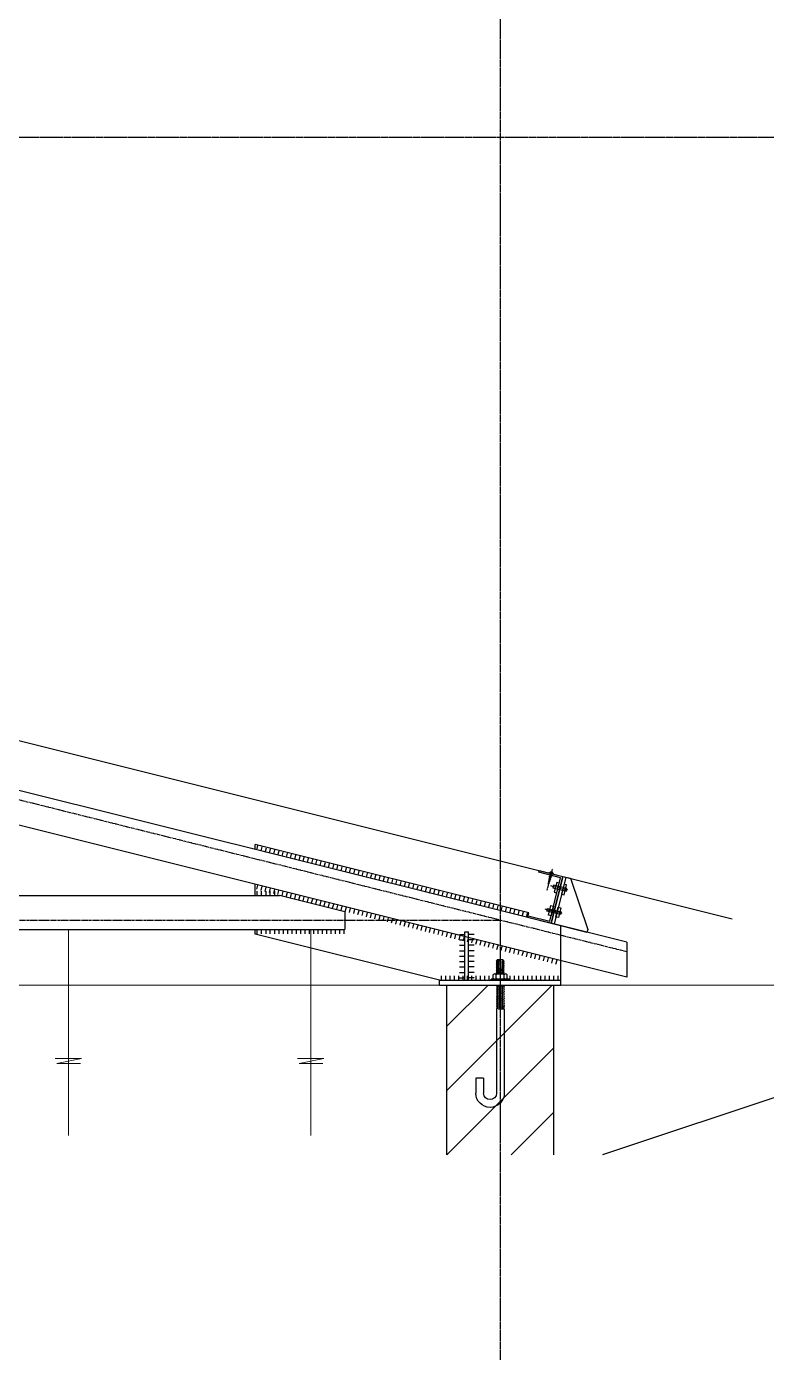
# Model space of a CAD drawing. Header units: millimetres. Extents: x -702765 to 835888, y -645289 to 262.
# Drawn here: x 831499 to 833025, y -293150 to -290414 of the extents above; entities that cross this region are included whole.
import ezdxf
from ezdxf.xclip import XClip

# ---------------------------------------------------------------- set-up
doc = ezdxf.new("R2010")
doc.units = ezdxf.units.MM
doc.header["$LTSCALE"] = 0.01
doc.header["$XCLIPFRAME"] = 0
for name, pattern in [('CENTER', [2, 1.25, -0.25, 0.25, -0.25]), ('CENTERX2', [4, 2.5, -0.5, 0.5, -0.5]), ('DASHED2', [0.375, 0.25, -0.125])]:
    doc.linetypes.add(name, pattern=pattern)
for name, color, linetype, lineweight in [('251-netdim', 251, 'Continuous', 13), ('CAT', 30, 'Continuous', 30), ('S-TEXT', 7, 'Continuous', 15), ('THAY PHU', 163, 'Continuous', 15)]:
    doc.layers.add(name, color=color, linetype=linetype, lineweight=lineweight)
for name, color, linetype in [('HACTH', 9, 'Continuous'), ('HATCH', 8, 'Continuous'), ('manh', 8, 'Continuous'), ('N1', 2, 'Continuous'), ('NET DAM', 1, 'Continuous'), ('THAY', 7, 'Continuous'), ('truc', 8, 'CENTER'), ('TUONG', 7, 'Continuous')]:
    doc.layers.add(name, color=color, linetype=linetype)

# ---------------------------------------------------------------- blocks, each defined once
blk = doc.blocks.new('waer')
at = {"layer": '251-netdim', "linetype": 'ByBlock'}
for p, q in [((0, 232.8), (0, -192.4)), ((26.5, -33.8), (-27.5, -33.8)), ((26.5, -33.8), (-24.5, -43.8)), ((-24.5, -43.8), (24.5, -43.8))]:
    blk.add_line(p, q, dxfattribs=at)
blk = doc.blocks.new('SELF-SCREW')
for p, q in [((-1.44, 0), (1.44, 0)), ((-0.84, 0.84), (-0.84, 0.45)), ((-0.58, 1.01), (-0.67, 1.01)), ((-0.58, 0.28), (-0.67, 0.28)), ((0, -8), (-0.61, 0)), ((-0.58, 1.01), (0.58, 1.01)), ((-0.58, 0.28), (0.58, 0.28)), ((-0.57, 0.28), (-0.57, 0.28)), ((-0.54, 1), (-0.54, 1.01)), ((-0.53, 0.28), (-0.51, 0.29)), ((-0.51, 0.99), (-0.49, 1.01)), ((-0.48, 0.97), (-0.44, 1.01)), ((-0.48, 0.28), (-0.39, 0.37)), ((-0.45, 0.95), (-0.39, 1.01)), ((-0.43, 0.92), (-0.34, 1.01)), ((-0.43, 0.28), (-0.37, 0.34)), ((-0.42, 0.89), (-0.4, 0.9)), ((-0.42, 0.38), (-0.4, 0.4)), ((-0.41, 0.84), (-0.41, 0.84)), ((-0.41, 0.84), (-0.41, 0.45)), ((-0.41, 0.45), (-0.41, 0.45)), ((-0.38, 0.28), (-0.34, 0.31)), ((-0.33, 0.28), (-0.31, 0.3)), ((-0.31, 1), (-0.29, 1.01)), ((-0.28, 0.28), (-0.27, 0.28)), ((-0.24, 1.01), (-0.24, 1.01)), ((0.24, 1.01), (-0.24, 1.01)), ((0.24, 0.28), (-0.24, 0.28)), ((0, -8), (0.61, 0)), ((0.25, 1.01), (0.25, 1.01)), ((0.27, 0.28), (0.27, 0.28)), ((0.29, 1), (0.3, 1.01)), ((0.32, 0.28), (0.42, 0.39)), ((0.33, 0.98), (0.35, 1.01)), ((0.36, 0.96), (0.4, 1.01)), ((0.37, 0.28), (0.44, 0.35)), ((0.38, 0.94), (0.45, 1.01)), ((0.4, 0.9), (0.5, 1.01)), ((0.41, 0.87), (0.41, 0.87)), ((0.41, 0.84), (0.41, 0.45)), ((0.41, 0.42), (0.41, 0.42)), ((0.41, 0.28), (0.46, 0.33)), ((0.46, 0.28), (0.49, 0.3)), ((0.51, 0.28), (0.52, 0.29)), ((0.55, 1.01), (0.55, 1.01)), ((0.56, 0.28), (0.56, 0.28)), ((0.67, 1.01), (0.58, 1.01)), ((0.67, 0.28), (0.58, 0.28)), ((0.84, 0.45), (0.84, 0.84)), ((-0.81, -2.37), (0.94, -0.62)), ((-0.75, -3.13), (0.87, -1.51)), ((-0.69, -3.9), (0.81, -2.4)), ((-0.63, -4.66), (0.74, -3.29)), ((-0.6, -2.58), (0.7, -1.27)), ((-0.58, -5.42), (0.67, -4.17)), ((-0.54, -3.34), (0.63, -2.16)), ((-0.52, -6.18), (0.6, -5.06)), ((-0.49, -4.1), (0.57, -3.05)), ((-0.46, -6.94), (0.54, -5.95)), ((-0.43, -4.86), (0.5, -3.93)), ((-0.37, -5.62), (0.43, -4.82)), ((-0.31, -6.39), (0.36, -5.71))]:
    blk.add_line(p, q)
blk.add_lwpolyline([(-1.44, 0), (-1.44, 0.28), (1.44, 0.28), (1.44, 0)])
for centre, start, end in [((-0.67, 0.84), 90, 180), ((-0.67, 0.45), 180, 270), ((-0.58, 0.84), 0, 90), ((-0.58, 0.45), 270, 360), ((-0.24, 0.84), 90, 180), ((-0.24, 0.45), 180, 270), ((0.24, 0.84), 360, 90), ((0.24, 0.45), 270, 0), ((0.58, 0.84), 90, 180), ((0.58, 0.45), 180, 270), ((0.67, 0.84), 0, 90), ((0.67, 0.45), 270, 360)]:
    blk.add_arc(centre, 0.168, start, end)
at = {"layer": 'truc'}
blk.add_line((0, 3.11), (0, -11.13), dxfattribs=at)
blk = doc.blocks.new('ECU')
for points in [[(1.6, 7, 0.236068), (2.6, 5, 0.236068), (1.6, 3)], [(8.2, 7, -0.236068), (7.2, 5, -0.236068), (8.2, 3)], [(1.6, -7, -0.236068), (2.6, -5, -0.236068), (1.6, -3)], [(8.2, -7, 0.236068), (7.2, -5, 0.236068), (8.2, -3)]]:
    blk.add_hatch(color=256).paths.add_polyline_path(points)
for p, q in [((0, -11.5), (0, 11.5)), ((0, 11.5), (1.6, 11.5)), ((1.6, -11.5), (1.6, 11.5)), ((1.6, 7), (1.6, -7)), ((2.6, 9), (7.2, 9)), ((2.6, 5), (7.2, 5)), ((8.2, 7), (8.2, -7)), ((0, -11.5), (1.6, -11.5)), ((2.6, -5), (7.2, -5)), ((2.6, -5), (7.2, -5)), ((2.6, -9), (7.2, -9))]:
    blk.add_line(p, q)
for centre, start, end in [((4.1, 7), 126.8699, 233.1301), ((4.1, 3), 126.8699, 180), ((5.7, 7), 306.8699, 53.1301), ((5.7, 3), 0, 53.1301), ((4.1, -3), 180, 233.1301), ((4.1, -7), 126.8699, 233.1301), ((5.7, -3), 306.8699, 0), ((5.7, -3), 306.8699, 0), ((5.7, -7), 306.8699, 53.1301)]:
    blk.add_arc(centre, 2.5, start, end)
blk = doc.blocks.new('RENBL')
at = {"linetype": 'DASHED2', "ltscale": 100}
for p, q in [((0, 0), (-1, -0.85)), ((0, 0), (8, 0.8)), ((8, 0.8), (9, 0.15)), ((9, 0.15), (8, -0.7)), ((-1, -0.85), (0, -1.5)), ((0, -1.5), (8, -0.7))]:
    blk.add_line(p, q, dxfattribs=at)
blk = doc.blocks.new('bl')
at = {"layer": 'NET DAM', "color": 3, "ltscale": 50}
for p, q in [((199941.7, -91979.6), (199940.1, -91982.1)), ((199940.1, -91982.1), (199941.7, -91983.5)), ((199941.7, -91979.6), (199967.3, -91979.6)), ((199954.5, -91979.6), (199954.5, -91980.5)), ((199967.3, -91981.2), (199954.5, -91980.5)), ((199967.3, -91981.2), (199967.3, -91979.6)), ((199967.3, -91981.2), (199970.5, -91983.9)), ((199970.5, -91983.9), (199967.3, -91986)), ((199941.7, -92031.5), (199938.5, -92033.5)), ((199938.5, -92033.5), (199941.7, -92036.3)), ((199967.3, -92014.8), (199941.7, -92012.3)), ((199967.3, -92019.6), (199941.7, -92017.1)), ((199967.3, -92024.4), (199941.7, -92021.9)), ((199967.3, -92029.2), (199941.7, -92026.7)), ((199967.3, -92034), (199941.7, -92031.5)), ((199967.3, -92034), (199941.7, -92031.5)), ((199951.2, -92037.2), (199941.7, -92036.3)), ((199951.2, -92037.2), (199941.7, -92036.3)), ((199967.3, -92034), (199970.5, -92036.7)), ((199970.5, -92036.7), (199969.7, -92037.2)), ((199939.8, -92083.5), (199940.8, -92084.2)), ((199966.3, -92086.8), (199940.8, -92084.2)), ((199969.6, -92084.7), (199966.3, -92086.8)), ((199968, -92083.5), (199969.6, -92084.7)), ((199940.6, -92175.4), (199937.4, -92177.5)), ((199937.4, -92177.5), (199940.6, -92180.2)), ((199940.6, -92180.2), (199937.4, -92182.3)), ((199937.4, -92182.3), (199961.4, -92182.3)), ((199937.4, -92182.3), (199937.4, -92529.4)), ((199961.4, -92182.3), (199940.6, -92180.2)), ((199966.2, -92178), (199969.4, -92180.7)), ((199969.4, -92180.7), (199969.4, -92529.4)), ((200022.8, -92467.2), (200022.8, -92529.4)), ((200022.8, -92467.2), (200054.8, -92467.2)), ((200054.8, -92467.2), (200054.8, -92529.4))]:
    blk.add_line(p, q, dxfattribs=at)
for radius in [58.7, 26.7]:
    blk.add_arc((199996.1, -92529.4), radius, 180, 0, dxfattribs=at)
at = {"layer": 'N1', "xscale": -3.199811082854159, "yscale": 3.199811082851502, "zscale": 3.199811082854411, "rotation": 270}
blk.add_blockref('ECU', (199954.5, -92063.5), dxfattribs=at)
at = {"layer": 'NET DAM', "color": 3, "ltscale": 50, "yscale": 3.199811082851502, "zscale": 3.199811082854411}
for p, xscale, rotation in [((199967.3, -91986), -3.199811082854159, 359.9999999999999), ((199967.3, -91990.8), -3.199811082854159, 359.9999999999999), ((199967.3, -91995.6), -3.199811082854159, 359.9999999999999), ((199967.3, -92000.4), -3.199811082854159, 359.9999999999999), ((199967.3, -92005.2), -3.199811082854159, 359.9999999999999), ((199967.3, -92010), -3.199811082854159, 359.9999999999999), ((199967.3, -92014.8), -3.199811082854159, 359.9999999999999), ((199967.3, -92019.6), -3.199811082854159, 359.9999999999999), ((199967.3, -92024.4), -3.199811082854159, 359.9999999999999), ((199967.3, -92029.2), -3.199811082854159, 359.9999999999999), ((199966.3, -92086.8), -3.199811082851502, 359.9315267050008), ((199966.3, -92091.6), -3.199811082851502, 359.9315267050008), ((199966.3, -92096.4), -3.199811082851502, 359.9315267050008), ((199966.3, -92101.2), -3.199811082851502, 359.9315267050008), ((199966.3, -92106), -3.199811082851502, 359.9315267050008), ((199966.3, -92110.8), -3.199811082851502, 359.9315267050008), ((199966.3, -92115.6), -3.199811082851502, 359.9315267050008), ((199966.3, -92168.4), -3.199811082851502, 359.9315267050008), ((199966.2, -92173.2), -3.199811082851502, 359.9315267050008), ((199966.3, -92120.4), -3.199811082851502, 359.9315267050008), ((199966.3, -92125.2), -3.199811082851502, 359.9315267050008), ((199966.3, -92130), -3.199811082851502, 359.9315267050008), ((199966.3, -92134.8), -3.199811082851502, 359.9315267050008), ((199966.3, -92139.6), -3.199811082851502, 359.9315267050008), ((199966.3, -92144.4), -3.199811082851502, 359.9315267050008), ((199966.3, -92149.2), -3.199811082851502, 359.9315267050008), ((199966.3, -92154), -3.199811082851502, 359.9315267050008), ((199966.3, -92158.8), -3.199811082851502, 359.9315267050008), ((199966.3, -92163.6), -3.199811082851502, 359.9315267050008)]:
    blk.add_blockref('RENBL', p, dxfattribs=dict(at, xscale=xscale, rotation=rotation))
blk = doc.blocks.new('maimai')
at = {"layer": 'CAT', "linetype": 'ByBlock'}
blk.add_line((0, 1124.6), (6478.4, -495), dxfattribs=at)
at = {"layer": 'HACTH', "linetype": 'ByBlock'}
for p, q in [((5498.1, -353), (5500.3, -344.3)), ((5506.8, -355.2), (5509, -346.5)), ((5515.5, -357.4), (5517.7, -348.7)), ((5524.2, -359.5), (5526.4, -350.9)), ((5532.9, -361.7), (5535, -353)), ((5541.6, -363.9), (5543.7, -355.2)), ((5550.3, -366.1), (5552.4, -357.4)), ((5559, -368.2), (5561.1, -359.5)), ((5567.6, -370.4), (5569.8, -361.7)), ((5576.3, -372.6), (5578.5, -363.9)), ((5585, -374.8), (5587.2, -366.1)), ((5593.7, -376.9), (5595.9, -368.2)), ((5602.4, -379.1), (5604.6, -370.4)), ((5611.1, -381.3), (5613.3, -372.6)), ((5619.8, -383.5), (5622, -374.8)), ((5628.5, -385.6), (5630.7, -376.9)), ((5637.2, -387.8), (5639.4, -379.1)), ((5645.9, -390), (5648.1, -381.3)), ((5654.6, -392.1), (5656.7, -383.5)), ((5663.3, -394.3), (5665.4, -385.6)), ((5672, -396.5), (5674.1, -387.8)), ((5680.6, -398.7), (5682.8, -390)), ((5689.3, -400.8), (5691.5, -392.1)), ((5698, -403), (5700.2, -394.3)), ((5706.7, -405.2), (5708.9, -396.5)), ((5715.4, -407.4), (5717.6, -398.7)), ((5724.1, -409.5), (5726.3, -400.8)), ((5732.8, -411.7), (5735, -403)), ((5741.5, -413.9), (5743.7, -405.2)), ((5750.2, -416), (5752.4, -407.4)), ((5758.9, -418.2), (5761.1, -409.5)), ((5498, -434.4), (5500.1, -425.7)), ((5506.7, -436.6), (5508.8, -427.9)), ((5515.4, -438.7), (5517.5, -430)), ((5524.1, -440.9), (5526.2, -432.2)), ((5532.7, -443.1), (5534.9, -434.4)), ((5541.4, -445.2), (5543.6, -436.6)), ((5767.6, -420.4), (5769.7, -411.7)), ((5776.3, -422.6), (5778.4, -413.9)), ((5785, -424.7), (5787.1, -416)), ((5793.7, -426.9), (5795.8, -418.2)), ((5802.3, -429.1), (5804.5, -420.4)), ((5811, -431.3), (5813.2, -422.6)), ((5819.7, -433.4), (5821.9, -424.7)), ((5828.4, -435.6), (5830.6, -426.9)), ((5837.1, -437.8), (5839.3, -429.1)), ((5845.8, -440), (5848, -431.3)), ((5854.5, -442.1), (5856.7, -433.4)), ((5863.2, -444.3), (5865.4, -435.6)), ((5871.9, -446.5), (5874.1, -437.8)), ((5498.9, -447.1), (5498.9, -438.1)), ((5507.9, -447.1), (5507.9, -438.1)), ((5516.9, -447.1), (5516.9, -438.1)), ((5525.8, -447.1), (5525.8, -438.1)), ((5534.8, -447.1), (5534.8, -438.1)), ((5550.1, -447.4), (5552.3, -438.7)), ((5558.8, -449.6), (5561, -440.9)), ((5567.5, -451.8), (5569.7, -443.1)), ((5576.2, -453.9), (5578.4, -445.2)), ((5584.9, -456.1), (5587.1, -447.4)), ((5593.6, -458.3), (5595.8, -449.6)), ((5602.3, -460.5), (5604.5, -451.8)), ((5611, -462.6), (5613.2, -453.9)), ((5619.7, -464.8), (5621.8, -456.1)), ((5628.4, -467), (5630.5, -458.3)), ((5637.1, -469.2), (5639.2, -460.5)), ((5645.7, -471.3), (5647.9, -462.6)), ((5654.4, -473.5), (5656.6, -464.8)), ((5880.6, -448.6), (5882.7, -440)), ((5889.3, -450.8), (5891.4, -442.1)), ((5898, -453), (5900.1, -444.3)), ((5906.7, -455.2), (5908.8, -446.5)), ((5915.3, -457.3), (5917.5, -448.6)), ((5924, -459.5), (5926.2, -450.8)), ((5932.7, -461.7), (5934.9, -453)), ((5941.4, -463.9), (5943.6, -455.2)), ((5950.1, -466), (5952.3, -457.3)), ((5958.8, -468.2), (5961, -459.5)), ((5967.5, -470.4), (5969.7, -461.7)), ((5976.2, -472.5), (5978.4, -463.9)), ((5663.1, -475.7), (5665.3, -467)), ((5671.8, -477.8), (5674, -469.2)), ((5680.5, -480), (5682.7, -471.3)), ((5689.2, -482.2), (5691.4, -473.5)), ((5697.9, -484.4), (5700.1, -475.7)), ((5706.6, -486.5), (5708.8, -477.8)), ((5715.3, -488.7), (5717.5, -480)), ((5724, -490.9), (5726.2, -482.2)), ((5732.7, -493.1), (5734.8, -484.4)), ((5741.4, -495.2), (5743.5, -486.5)), ((5750.1, -497.4), (5752.2, -488.7)), ((5758.8, -499.6), (5760.9, -490.9)), ((5984.9, -474.7), (5987.1, -466)), ((5993.6, -476.9), (5995.8, -468.2)), ((6002.3, -479.1), (6004.4, -470.4)), ((6011, -481.2), (6013.1, -472.5)), ((6019.7, -483.4), (6021.8, -474.7)), ((6028.3, -485.6), (6030.5, -476.9)), ((6037, -487.8), (6039.2, -479.1)), ((6045.7, -489.9), (6047.9, -481.2)), ((6054.4, -492.1), (6056.6, -483.4)), ((5498.9, -526), (5498.9, -517.1)), ((5507.9, -526), (5507.9, -517.1)), ((5516.9, -526), (5516.9, -517.1)), ((5525.8, -526), (5525.8, -517.1)), ((5534.8, -526), (5534.8, -517.1)), ((5543.7, -526), (5543.7, -517.1)), ((5552.7, -526), (5552.7, -517.1)), ((5561.7, -526), (5561.7, -517.1)), ((5570.6, -526), (5570.6, -517.1)), ((5579.6, -526), (5579.6, -517.1)), ((5588.5, -526), (5588.5, -517.1)), ((5597.5, -526), (5597.5, -517.1)), ((5606.5, -526), (5606.5, -517.1)), ((5615.4, -526), (5615.4, -517.1)), ((5624.4, -526), (5624.4, -517.1)), ((5633.3, -526), (5633.3, -517.1)), ((5642.3, -526), (5642.3, -517.1)), ((5651.3, -526), (5651.3, -517.1)), ((5660.2, -526), (5660.2, -517.1)), ((5669.2, -526), (5669.2, -517.1)), ((5678.1, -526), (5678.1, -517.1)), ((5767.4, -501.8), (5769.6, -493.1)), ((5776.1, -503.9), (5778.3, -495.2)), ((5784.8, -506.1), (5787, -497.4)), ((5793.5, -508.3), (5795.7, -499.6)), ((5802.2, -510.4), (5804.4, -501.8)), ((5810.9, -512.6), (5813.1, -503.9)), ((5819.6, -514.8), (5821.8, -506.1)), ((5828.3, -517), (5830.5, -508.3)), ((5837, -519.1), (5839.2, -510.4)), ((5845.7, -521.3), (5847.8, -512.6)), ((5854.4, -523.5), (5856.5, -514.8)), ((5863.1, -525.7), (5865.2, -517)), ((5871.8, -527.8), (5873.9, -519.1)), ((5880.4, -530), (5882.6, -521.3)), ((5889.1, -532.2), (5891.3, -523.5)), ((5897.8, -534.3), (5900, -525.7)), ((5906.5, -536.5), (5908.7, -527.8)), ((5915.2, -538.7), (5917.4, -530)), ((5915.8, -527.5), (5927, -527.5)), ((5915.8, -538.7), (5927, -538.7)), ((5923.9, -540.9), (5926.1, -532.2)), ((5932.6, -543), (5934.8, -534.3)), ((5946.2, -527.5), (5935, -527.5)), ((5946.2, -538.7), (5935, -538.7)), ((5941.3, -545.2), (5943.5, -536.5)), ((5950, -547.4), (5952.2, -538.7)), ((5958.7, -549.6), (5960.9, -540.9)), ((5967.4, -551.7), (5969.5, -543)), ((5976.1, -553.9), (5978.2, -545.2)), ((5915.8, -549.9), (5927, -549.9)), ((5915.8, -561.1), (5927, -561.1)), ((5915.8, -572.3), (5927, -572.3)), ((5946.2, -549.9), (5935, -549.9)), ((5946.2, -561.1), (5935, -561.1)), ((5946.2, -572.3), (5935, -572.3)), ((5984.8, -556.1), (5986.9, -547.4)), ((5993.4, -558.3), (5995.6, -549.6)), ((6002.1, -560.4), (6004.3, -551.7)), ((6010.8, -562.6), (6013, -553.9)), ((6019.5, -564.8), (6021.7, -556.1)), ((6028.2, -566.9), (6030.4, -558.3)), ((6036.9, -569.1), (6039.1, -560.4)), ((6045.6, -571.3), (6047.8, -562.6)), ((6054.3, -573.5), (6056.5, -564.8)), ((6063, -575.6), (6065.2, -566.9)), ((6071.7, -577.8), (6073.9, -569.1)), ((6080.4, -580), (6082.5, -571.3)), ((6089.1, -582.2), (6091.2, -573.5)), ((5915.8, -583.5), (5927, -583.5)), ((5915.8, -594.7), (5927, -594.7)), ((5946.2, -583.5), (5935, -583.5)), ((5946.2, -594.7), (5935, -594.7)), ((6097.8, -584.3), (6099.9, -575.6)), ((6106.4, -586.5), (6108.6, -577.8)), ((6115.1, -588.7), (6117.3, -580)), ((5878.7, -622.2), (5878.7, -613.2)), ((5887.7, -622.2), (5887.7, -613.2)), ((5896.7, -622.2), (5896.7, -613.2)), ((5905.6, -622.2), (5905.6, -613.2)), ((5914.6, -622.2), (5914.6, -613.2)), ((5915.8, -605.9), (5927, -605.9)), ((5915.8, -617.1), (5927, -617.1)), ((5923.5, -622.2), (5923.5, -613.2)), ((5932.5, -622.2), (5932.5, -613.2)), ((5946.2, -605.9), (5935, -605.9)), ((5946.2, -617.1), (5935, -617.1)), ((5941.5, -622.2), (5941.5, -613.2)), ((5950.4, -622.2), (5950.4, -613.2)), ((5959.4, -622.2), (5959.4, -613.2)), ((5968.3, -622.2), (5968.3, -613.2)), ((5977.3, -622.2), (5977.3, -613.2)), ((6020.9, -622.2), (6020.9, -613.2)), ((6029.9, -622.2), (6029.9, -613.2)), ((6038.8, -622.2), (6038.8, -613.2)), ((6047.8, -622.2), (6047.8, -613.2)), ((6056.8, -622.2), (6056.8, -613.2)), ((6065.7, -622.2), (6065.7, -613.2)), ((6074.7, -622.2), (6074.7, -613.2)), ((6083.6, -622.2), (6083.6, -613.2)), ((6092.6, -622.2), (6092.6, -613.2)), ((6101.6, -622.2), (6101.6, -613.2)), ((6110.5, -622.2), (6110.5, -613.2)), ((6119.5, -622.2), (6119.5, -613.2))]:
    blk.add_line(p, q, dxfattribs=at)
at = {"layer": 'manh', "linetype": 'ByBlock'}
blk.add_line((6135.4, -409.3), (6111.2, -506.3), dxfattribs=at)
at = {"layer": 'manh', "ltscale": 50}
blk.add_lwpolyline([(6080.8, -395.6), (6129.4, -407.8), (6105.1, -504.8), (6056.6, -492.6), (6057.5, -489), (6102.4, -500.2), (6124.8, -410.5), (6079.9, -399.3), (6080.8, -395.6)], dxfattribs=at)
blk.add_lwpolyline([(6145.1, -411.7), (6145.1, -411.7), (6180.6, -517.2), (6179.1, -523.3), (6105.1, -504.8), (6129.4, -407.8)], close=True, dxfattribs=at)
at = {"layer": 'manh', "linetype": 'ByBlock'}
for points in [[(6137.8, -433), (6110, -426), (6108.7, -431.4), (6136.5, -438.3)], [(6122, -421.6), (6116.7, -420.2), (6111.6, -440.4), (6117, -441.7)], [(6137.1, -425.3), (6131.7, -424), (6126.7, -444.1), (6132.1, -445.5)], [(6124.5, -486.5), (6096.6, -479.5), (6097.9, -474.2), (6125.8, -481.2)], [(6105.1, -489.2), (6099.8, -487.8), (6104.8, -467.7), (6110.2, -469)], [(6120.2, -492.9), (6114.8, -491.6), (6119.9, -471.4), (6125.2, -472.8)]]:
    blk.add_lwpolyline(points, close=True, dxfattribs=at)
at = {"layer": 'THAY', "linetype": 'ByBlock'}
for p, q in [((6261.3, -543.8), (26.7, 1014.8)), ((6261.3, -616), (9.7, 946.9)), ((6059, -482.9), (5494.5, -341.8)), ((5494.5, -352.1), (5494.5, -341.8)), ((5494.5, -447.1), (5494.5, -424.3)), ((1310.1, -447.1), (5544.5, -447.1)), ((5679.5, -480.8), (5544.5, -447.1)), ((5679.5, -480.8), (5679.5, -517.1)), ((6056.6, -492.6), (6059, -482.9)), ((1310.1, -517.1), (5679.5, -517.1)), ((5494.5, -527.1), (5494.5, -517.1)), ((6125, -622.2), (6125, -509.7)), ((5875, -622.2), (5494.5, -527.1)), ((5927, -622.2), (5927, -522.2)), ((5927, -522.2), (5935, -522.2)), ((5935, -622.2), (5935, -522.2)), ((6261.3, -543.8), (6261.3, -616)), ((5875, -622.2), (6125, -622.2)), ((5875, -632.2), (5875, -622.2)), ((5875, -622.2), (6125, -622.2)), ((6125, -632.2), (6125, -622.2)), ((5875, -632.2), (6125, -632.2))]:
    blk.add_line(p, q, dxfattribs=at)
at = {"layer": 'truc', "linetype": 'CENTERX2', "ltscale": 200}
for p, q in [((6261.2, -563.4), (0, 1001.9)), ((6139.7, -436.3), (6104.7, -427.5)), ((6127.7, -484.5), (6092.7, -475.7)), ((-6000, -498.1), (6000, -498.1))]:
    blk.add_line(p, q, dxfattribs=at)
at = {"layer": 'truc', "ltscale": 300}
blk.add_line((6000, -498.1), (6000, -1291.4), dxfattribs=at)
at = {"layer": 'TUONG'}
blk.add_lwpolyline([(5890.1, -982.2), (5890.1, -632.2), (6110.1, -632.2), (6110.1, -982.2)], dxfattribs=at)
at = {"layer": 'HACTH', "linetype": 'ByBlock', "xscale": -0.5, "yscale": 0.5, "zscale": 0.5}
blk.add_blockref('bl', (105977.2, 45409.5), dxfattribs=at)
at = {"layer": 'S-TEXT', "xscale": 3.27165310156341, "yscale": 3.27165310156341, "zscale": 3.27165310156341, "rotation": 345.9637565320735}
blk.add_blockref('SELF-SCREW', (6105.1, -401.8), dxfattribs=at)

msp = doc.modelspace()

# ---------------------------------------------------------------- hatches: boundary and pattern name
at = {"layer": 'HATCH'}
h = msp.add_hatch(dxfattribs=at)
h.set_pattern_fill('ANSI31', color=256, scale=750, style=0)
h.set_pattern_definition([(45, (832365.79, -292742.12), (-66.291, 66.291), [])])
h.paths.add_polyline_path([(832365.8, -292392.1), (832585.8, -292392.1), (832585.8, -292742.1), (832365.8, -292742.1)])

# ---------------------------------------------------------------- linework, layer by layer
at = {"layer": 'THAY'}
msp.add_line((833635.8, -292425.9), (832687.1, -292742.1), dxfattribs=at)
at = {"layer": 'THAY PHU'}
for p, q in [((832365.8, -292392.1), (820585.7, -292392.1)), ((832588.9, -292392.1), (833635.8, -292392.1))]:
    msp.add_line(p, q, dxfattribs=at)
at = {"layer": 'truc', "ltscale": 300}
for p, q in [((832475.8, -289978), (832475.8, -307469.4)), ((810682.5, -290642.1), (835888.2, -290642.1)), ((832475.7, -292258), (832475.7, -293051.3))]:
    msp.add_line(p, q, dxfattribs=at)

# ---------------------------------------------------------------- block references
at = {"layer": '251-netdim'}
for p in [(831585.3, -292509.7), (832085.3, -292509.7)]:
    msp.add_blockref('waer', p, dxfattribs=at)
at = {"layer": 'HATCH'}
ref = msp.add_blockref('maimai', (826475.7, -291759.9), dxfattribs=at)
XClip(ref).set_block_clipping_path([(-9787.3660266611, -3631.807433974), (8793.8635985448, 5445.304470825)])

doc.saveas('drawing.dxf')
